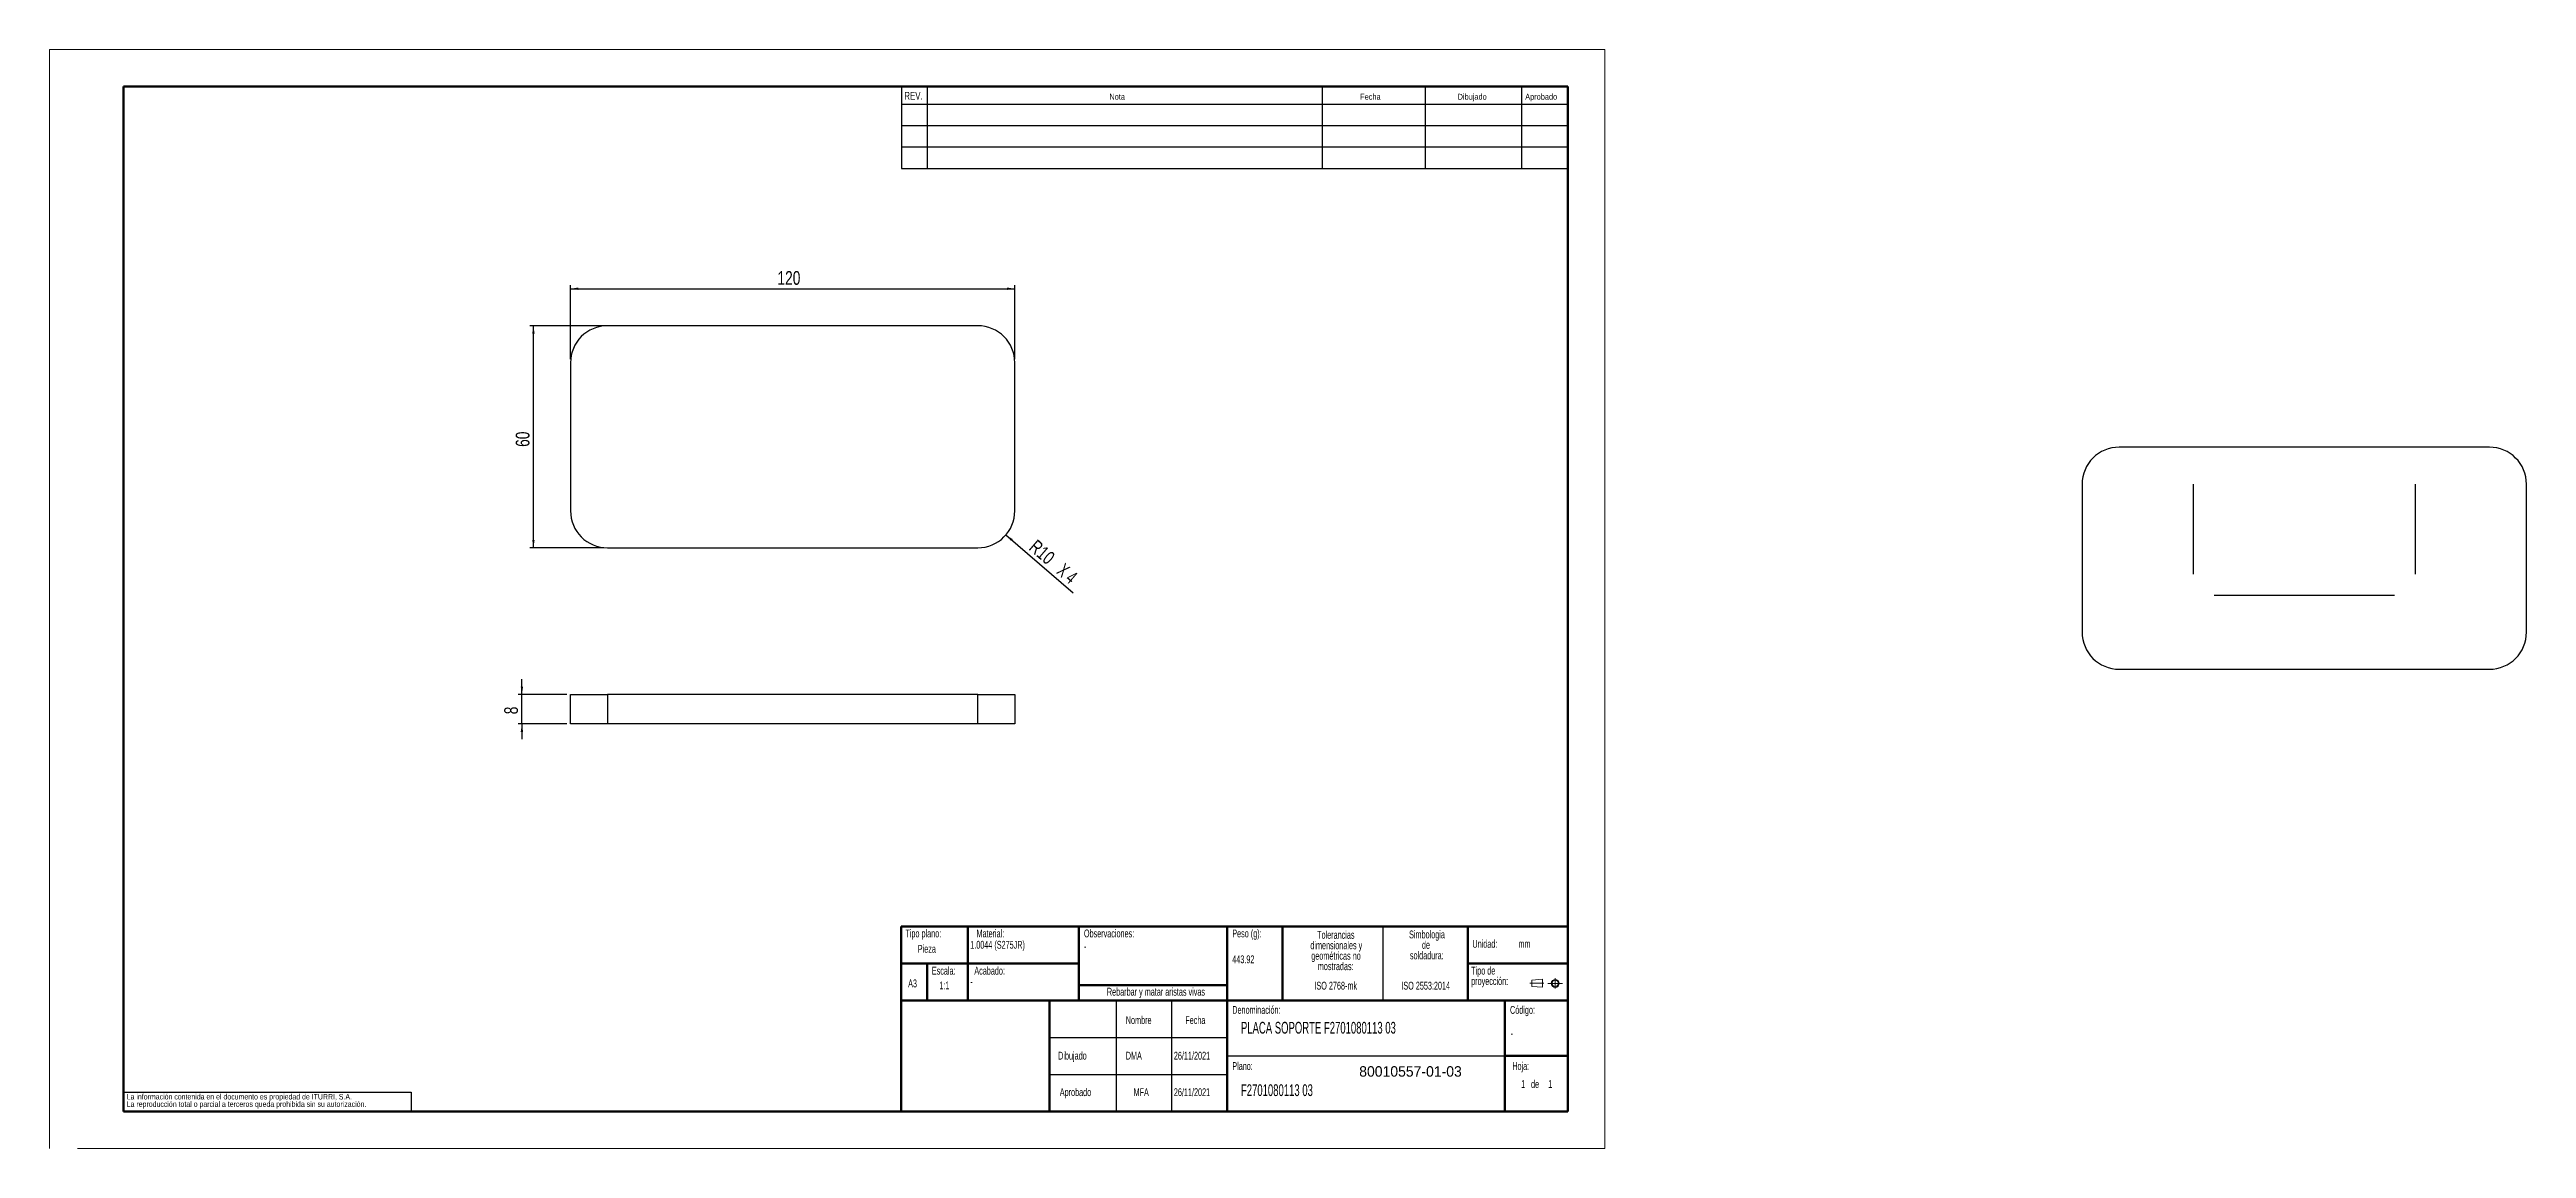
# Model space of a CAD drawing. Header units: millimetres. Extents: x 0 to 2826, y 0 to 813.
# Drawn here: x 0 to 669, y 0 to 297 of the extents above.
import ezdxf

# ---------------------------------------------------------------- set-up
doc = ezdxf.new("R2010")
doc.units = ezdxf.units.MM
doc.linetypes.add('CENTERX2', pattern=[20.32, 12.7, -2.54, 2.54, -2.54])
for name, color, linetype in [('FORMATO', 7, 'Continuous'), ('MARCADO', 6, 'Continuous'), ('SLD-0', 179, 'Continuous')]:
    doc.layers.add(name, color=color, linetype=linetype)
doc.styles.add('SLDTEXTSTYLE0', font='TXT', dxfattribs={"width": 0.605})
doc.styles.add('SLDTEXTSTYLE1', font='TXT', dxfattribs={"width": 0.75})
doc.styles.add('SLDTEXTSTYLE2', font='TXT', dxfattribs={"width": 0.666667})
doc.dimstyles.new('SLDDIMSTYLE0', dxfattribs={"dimtxt": 3.704167, "dimasz": 2.116667, "dimexe": 0, "dimexo": 0.0625, "dimgap": 0.926042, "dimtad": 1, "dimdec": 1, "dimrnd": 1e-09, "dimzin": 12, "dimdsep": 46, "dimtxsty": 'SLDTEXTSTYLE1', "dimsah": 1, "dimcen": 0.09, "dimadec": 0, "dimazin": 3, "dimtfac": 1, "dimtdec": 1, "dimtofl": 0, "dimtmove": 0, "dimatfit": 3, "dimfxl": 1, "dimfrac": 2, "dimtolj": 1, "dimtzin": 12, "dimarcsym": 0})
doc.dimstyles.new('SLDDIMSTYLE1', dxfattribs={"dimtxt": 3.704167, "dimasz": 2.116667, "dimexe": 0, "dimexo": 0.0625, "dimgap": 0.926042, "dimtad": 1, "dimdec": 1, "dimrnd": 1e-09, "dimzin": 12, "dimdsep": 46, "dimtxsty": 'SLDTEXTSTYLE1', "dimblk1": 'NONE', "dimblk2": 'NONE', "dimsah": 1, "dimcen": 0, "dimadec": 0, "dimazin": 3, "dimtfac": 1, "dimtdec": 1, "dimtofl": 0, "dimtmove": 0, "dimatfit": 3, "dimldrblk": 'NONE', "dimfxl": 1, "dimfrac": 2, "dimtolj": 1, "dimtzin": 12, "dimarcsym": 0})
doc.dimstyles.new('SLDDIMSTYLE2', dxfattribs={"dimtxt": 3.704167, "dimasz": 2.116667, "dimexe": 0, "dimexo": 0.0625, "dimgap": 0.926042, "dimtad": 1, "dimdec": 1, "dimrnd": 1e-09, "dimzin": 12, "dimdsep": 46, "dimtxsty": 'SLDTEXTSTYLE1', "dimsah": 1, "dimcen": 0.09, "dimadec": 0, "dimazin": 3, "dimtfac": 1, "dimtdec": 1, "dimtmove": 0, "dimatfit": 0, "dimfxl": 1, "dimfrac": 2, "dimtolj": 1, "dimtzin": 12, "dimarcsym": 0})

# ---------------------------------------------------------------- blocks, each defined once
blk = doc.blocks.new('Bloque3')
at = {"color": 7, "linetype": 'CENTERX2', "lineweight": 18}
for p, q in [((397.92, 130.06), (394.8, 130.06)), ((398.88, 130.02), (402.16, 130.02)), ((400.52, 128.85), (400.52, 131.19))]:
    blk.add_line(p, q, dxfattribs=at)
at = {"color": 7, "linetype": 'Continuous', "lineweight": 18}
for p, q in [((397.68, 130.95), (395.23, 130.77)), ((395.23, 130.77), (395.23, 129.34)), ((397.68, 129.16), (395.23, 129.34)), ((397.68, 130.95), (397.68, 129.16))]:
    blk.add_line(p, q, dxfattribs=at)
for radius in [0.892, 0.713]:
    blk.add_circle((400.52, 130.02), radius, dxfattribs=at)
blk = doc.blocks.new('SW_NOTE_0')
at = {"layer": 'SLD-0', "color": 0, "attachment_point": 2, "style": 'SLDTEXTSTYLE0'}
for s, insert, char_height in [('dimensionales y', (7.54, -0.09), 2.1167), ('Tolerancias', (7.41, 2.73), 2.1167), ('geométricas no', (7.46, -2.92), 2.1167), ('mostradas:', (7.38, -5.74), 2.117)]:
    blk.add_mtext(s, dxfattribs=dict(at, insert=insert, char_height=char_height))
blk = doc.blocks.new('SW_NOTE_0_1')
at = {"layer": 'SLD-0', "color": 0, "attachment_point": 1, "style": 'SLDTEXTSTYLE0'}
for s, insert, char_height in [('Tipo de', (0, 2.73), 2.117), ('proyección:', (0, -0.09), 2.1167)]:
    blk.add_mtext(s, dxfattribs=dict(at, insert=insert, char_height=char_height))
blk = doc.blocks.new('SW_NOTE_0_2')
at = {"layer": 'SLD-0', "color": 0, "char_height": 2.117, "attachment_point": 2, "style": 'SLDTEXTSTYLE0'}
for s, insert in [('Simbologia', (7.11, 2.73)), ('de', (6.84, -0.09)), ('soldadura:', (7.06, -2.92))]:
    blk.add_mtext(s, dxfattribs=dict(at, insert=insert))
blk = doc.blocks.new('SW_NOTE_0_3')
at = {"layer": 'SLD-0', "color": 0, "char_height": 1.5, "attachment_point": 1, "style": 'SLDTEXTSTYLE1'}
for s, insert in [('La información contenida en el documento es propiedad de ITURRI, S.A.', (0, 1.93)), ('La reproducción total o parcial a terceros queda prohibida sin su autorización.', (0, -0.07))]:
    blk.add_mtext(s, dxfattribs=dict(at, insert=insert))
blk = doc.blocks.new('SW_NOTE_0_4')
at = {"layer": 'SLD-0', "color": 0, "attachment_point": 2, "style": 'SLDTEXTSTYLE0'}
for s, insert, char_height in [('dimensionales y', (7.54, -0.09), 2.1167), ('Tolerancias', (7.41, 2.73), 2.1167), ('geométricas no', (7.46, -2.92), 2.1167), ('mostradas:', (7.38, -5.74), 2.117)]:
    blk.add_mtext(s, dxfattribs=dict(at, insert=insert, char_height=char_height))
blk = doc.blocks.new('SW_NOTE_0_5')
at = {"layer": 'SLD-0', "color": 0, "attachment_point": 1, "style": 'SLDTEXTSTYLE0'}
for s, insert, char_height in [('Tipo de', (0, 2.73), 2.117), ('proyección:', (0, -0.09), 2.1167)]:
    blk.add_mtext(s, dxfattribs=dict(at, insert=insert, char_height=char_height))
blk = doc.blocks.new('SW_NOTE_0_6')
at = {"layer": 'SLD-0', "color": 0, "char_height": 2.117, "attachment_point": 2, "style": 'SLDTEXTSTYLE0'}
for s, insert in [('Simbologia', (7.11, 2.73)), ('de', (6.84, -0.09)), ('soldadura:', (7.06, -2.92))]:
    blk.add_mtext(s, dxfattribs=dict(at, insert=insert))
blk = doc.blocks.new('SW_NOTE_0_7')
at = {"layer": 'SLD-0', "color": 0, "char_height": 1.5, "attachment_point": 1, "style": 'SLDTEXTSTYLE1'}
for s, insert in [('La información contenida en el documento es propiedad de ITURRI, S.A.', (0, 1.93)), ('La reproducción total o parcial a terceros queda prohibida sin su autorización.', (0, -0.07))]:
    blk.add_mtext(s, dxfattribs=dict(at, insert=insert))
blk = doc.blocks.new('_D')
at = {"layer": 'FORMATO', "color": 7, "transparency": 16777216}
for p, q in [((149.68, 222.34), (129.68, 222.34)), ((130.68, 162.34), (130.68, 222.34)), ((149.68, 162.34), (129.68, 162.34))]:
    blk.add_line(p, q, dxfattribs=at)
for points in [[(130.68, 222.34), (130.35, 220.23), (131, 220.23)], [(130.68, 162.34), (131, 164.46), (130.35, 164.46)]]:
    blk.add_solid(points, dxfattribs=at)
at = {"layer": 'FORMATO', "color": 7, "transparency": 16777216, "insert": (125.9, 189.61), "char_height": 3.704, "attachment_point": 1, "rotation": 90, "style": 'SLDTEXTSTYLE1'}
blk.add_mtext('60', dxfattribs=at)
blk = doc.blocks.new('_D_1')
at = {"layer": 'FORMATO', "color": 7, "transparency": 16777216}
for p, q in [((140.68, 213.34), (140.68, 233.34)), ((140.68, 232.34), (260.68, 232.34)), ((260.68, 213.34), (260.68, 233.34))]:
    blk.add_line(p, q, dxfattribs=at)
for points in [[(140.68, 232.34), (142.79, 232.02), (142.79, 232.67)], [(260.68, 232.34), (258.56, 232.67), (258.56, 232.02)]]:
    blk.add_solid(points, dxfattribs=at)
at = {"layer": 'FORMATO', "color": 7, "transparency": 16777216, "insert": (196.57, 237.12), "char_height": 3.704, "attachment_point": 1, "style": 'SLDTEXTSTYLE1'}
blk.add_mtext('120', dxfattribs=at)
blk = doc.blocks.new('_D_2')
at = {"layer": 'FORMATO', "color": 7, "transparency": 16777216, "char_height": 3.704, "attachment_point": 1, "rotation": 319.28365}
for s, insert, style in [('R10', (266.67, 164.81), 'SLDTEXTSTYLE1'), ('X 4', (274.15, 158.38), 'SLDTEXTSTYLE2')]:
    blk.add_mtext(s, dxfattribs=dict(at, insert=insert, style=style))
blk = doc.blocks.new('_None')
blk = doc.blocks.new('_D_3')
at = {"layer": 'FORMATO', "color": 7, "transparency": 16777216}
for p, q in [((139.68, 122.72), (126.56, 122.72)), ((127.56, 122.72), (127.56, 126.79)), ((127.56, 114.72), (127.56, 122.72)), ((139.68, 114.72), (126.56, 114.72)), ((127.56, 114.72), (127.56, 110.65))]:
    blk.add_line(p, q, dxfattribs=at)
for points in [[(127.56, 122.72), (127.89, 124.83), (127.24, 124.83)], [(127.56, 114.72), (127.24, 112.6), (127.89, 112.6)]]:
    blk.add_solid(points, dxfattribs=at)
at = {"layer": 'FORMATO', "color": 7, "transparency": 16777216, "insert": (122.79, 117.35), "char_height": 3.7, "attachment_point": 1, "rotation": 90, "style": 'SLDTEXTSTYLE1'}
blk.add_mtext('8', dxfattribs=at)

msp = doc.modelspace()

# ---------------------------------------------------------------- linework, layer by layer
at = {"color": 7, "linetype": 'Continuous', "lineweight": 18}
for p, q in [((0, 297), (420, 297)), ((0, 297), (0, 0)), ((420, 297), (420, 0)), ((7.53, 0), (420, 0))]:
    msp.add_line(p, q, dxfattribs=at)
at = {"color": 7, "linetype": 'Continuous', "lineweight": 50}
for p, q in [((410, 287), (20, 287)), ((20, 10), (20, 287)), ((410, 10), (410, 287)), ((230, 60), (410, 60)), ((230, 60), (230, 10)), ((20, 10), (410, 10))]:
    msp.add_line(p, q, dxfattribs=at)
at = {"color": 7, "linetype": 'Continuous', "lineweight": 25}
for p, q in [((250.68, 222.34), (150.68, 222.34)), ((140.68, 212.34), (140.68, 172.34)), ((260.68, 172.34), (260.68, 212.34)), ((658.9, 189.53), (558.9, 189.53)), ((548.9, 179.53), (548.9, 139.53)), ((668.9, 139.53), (668.9, 179.53)), ((150.68, 162.34), (250.68, 162.34)), ((558.9, 129.53), (658.9, 129.53)), ((140.68, 114.72), (140.68, 122.72)), ((140.68, 122.72), (150.68, 122.72)), ((150.68, 122.72), (150.68, 114.72)), ((250.68, 122.72), (150.68, 122.72)), ((250.68, 114.72), (250.68, 122.72)), ((250.68, 122.72), (260.68, 122.72)), ((260.68, 122.72), (260.68, 114.72)), ((150.68, 114.72), (140.68, 114.72)), ((250.68, 114.72), (150.68, 114.72)), ((260.68, 114.72), (250.68, 114.72))]:
    msp.add_line(p, q, dxfattribs=at)
for centre, start, end in [((150.68, 212.34), 90, 180), ((250.68, 212.34), 0, 90), ((558.9, 179.53), 90, 180), ((658.9, 179.53), 0, 90), ((150.68, 172.34), 180, 270), ((250.68, 172.34), 270, 0), ((558.9, 139.53), 180, 270), ((658.9, 139.53), 270, 0)]:
    msp.add_arc(centre, 10, start, end, dxfattribs=at)
at = {"layer": 'FORMATO'}
for p, q in [((230.09, 287), (410, 287)), ((230.09, 287), (230.09, 264.87)), ((230.09, 282.27), (410, 282.27)), ((237.03, 287), (237.03, 264.87)), ((343.66, 287), (343.66, 264.87)), ((371.46, 287), (371.46, 264.87)), ((397.51, 287), (397.51, 264.87)), ((410, 287), (410, 264.87)), ((230.09, 276.47), (410, 276.47)), ((230.09, 270.67), (410, 270.67)), ((230.09, 264.87), (410, 264.87))]:
    msp.add_line(p, q, dxfattribs=at)
at = {"layer": 'FORMATO', "color": 7}
msp.add_line((258.26, 165.82), (276.43, 150.18), dxfattribs=at)
msp.add_solid([(258.26, 165.82), (259.65, 164.19), (260.07, 164.69)], dxfattribs=at)
at = {"layer": 'MARCADO'}
for p, q in [((578.9, 179.53), (578.9, 155.19)), ((638.9, 155.19), (638.9, 179.53)), ((584.55, 149.53), (633.24, 149.53))]:
    msp.add_line(p, q, dxfattribs=at)
at = {"layer": 'SLD-0', "lineweight": 50}
for p, q in [((248, 60), (248, 40)), ((278, 60), (278, 40)), ((318, 60), (318, 40)), ((333, 60), (333, 40)), ((383, 60), (383, 40)), ((230, 50), (248, 50)), ((237, 50), (237, 40)), ((248, 50), (278, 50)), ((383, 50), (410, 50)), ((278, 44.16), (318, 44.16)), ((230, 40), (410, 40)), ((270, 40), (270, 10)), ((318, 40), (318, 10)), ((393, 40), (393, 10)), ((393, 25), (410, 25))]:
    msp.add_line(p, q, dxfattribs=at)
at = {"layer": 'SLD-0'}
for p, q in [((360.08, 60), (360.08, 40)), ((288, 40), (288, 10)), ((303, 40), (303, 10)), ((270, 30), (318, 30)), ((318, 25), (393, 25)), ((20, 15.25), (97.63, 15.25)), ((97.63, 15.25), (97.63, 10)), ((270, 20), (318, 20))]:
    msp.add_line(p, q, dxfattribs=at)

# ---------------------------------------------------------------- block references
at = {"color": 7, "linetype": 'Continuous', "xscale": 1.2, "yscale": 1.2, "zscale": 1.2}
msp.add_blockref('Bloque3', (-74.01, -111.41), dxfattribs=at)
msp.add_blockref('Bloque3', (-74.01, -111.41), dxfattribs=at)
at = {"layer": 'SLD-0'}
for name, p in [('SW_NOTE_0', (339.95, 56.06)), ('SW_NOTE_0_4', (339.95, 56.06)), ('SW_NOTE_0_2', (364.87, 56.17)), ('SW_NOTE_0_6', (364.87, 56.17)), ('SW_NOTE_0_1', (383.91, 46.39)), ('SW_NOTE_0_5', (383.91, 46.39)), ('SW_NOTE_0_3', (20.84, 12.82)), ('SW_NOTE_0_7', (20.84, 12.82))]:
    msp.add_blockref(name, p, dxfattribs=at)

# ---------------------------------------------------------------- texts
at = {"insert": (353.68, 22.24), "char_height": 2.8222, "attachment_point": 1}
msp.add_mtext_dynamic_manual_height_columns('80010557-01-03', width=32.8826, gutter_width=14.11, heights=[0], dxfattribs=at)
at = {"layer": 'FORMATO', "attachment_point": 1, "style": 'SLDTEXTSTYLE1'}
for s, insert, char_height in [('REV.', (230.84, 285.55), 2.117), ('Nota', (286.22, 285.03), 1.587), ('Fecha', (353.93, 285.03), 1.587), ('Dibujado', (380.26, 285.03), 1.587), ('Aprobado', (398.51, 285.03), 1.587)]:
    msp.add_mtext(s, dxfattribs=dict(at, insert=insert, char_height=char_height))
at = {"layer": 'SLD-0', "style": 'SLDTEXTSTYLE0'}
for s, insert, char_height, attachment_point in [('Tipo plano:', (231.13, 59.18), 2.1167, 1), ('Tipo plano:', (231.13, 59.18), 2.1167, 1), ('Pieza', (234.47, 55.02), 2.117, 1), ('Pieza', (234.47, 55.02), 2.117, 1), ('1.0044 (S275JR)', (248.63, 56.11), 2.1167, 1), ('1.0044 (S275JR)', (248.63, 56.11), 2.1167, 1), ('Material:', (250.33, 59.18), 2.117, 1), ('Material:', (250.33, 59.18), 2.117, 1), ('-', (279.34, 55.72), 2.12, 1), ('-', (279.34, 55.72), 2.12, 1), ('Observaciones:', (279.34, 59.18), 2.1167, 1), ('Observaciones:', (279.34, 59.18), 2.1167, 1), ('Peso (g):', (319.4, 59.18), 2.117, 1), ('Peso (g):', (319.4, 59.18), 2.117, 1), ('Unidad:', (384.25, 56.37), 2.117, 1), ('Unidad:', (384.25, 56.37), 2.117, 1), ('mm', (396.66, 56.37), 2.117, 1), ('mm', (396.66, 56.37), 2.117, 1), ('Escala:', (238.26, 49.1), 2.117, 1), ('Escala:', (238.26, 49.1), 2.117, 1), ('Acabado:', (249.74, 49.1), 2.117, 1), ('Acabado:', (249.74, 49.1), 2.117, 1), ('443.92', (319.4, 52.18), 2.117, 1), ('443.92', (319.4, 52.18), 2.117, 1), ('A3', (231.86, 45.67), 2.117, 1), ('A3', (231.86, 45.67), 2.117, 1), ('1:1', (240.29, 45.13), 2.117, 1), ('1:1', (240.29, 45.13), 2.117, 1), ('-', (248.63, 46.18), 2.12, 1), ('-', (248.63, 46.18), 2.12, 1), ('Rebarbar y matar aristas vivas', (298.79, 43.42), 2.1167, 2), ('Rebarbar y matar aristas vivas', (298.79, 43.42), 2.1167, 2), ('ISO 2768-mk', (347.34, 45.06), 2.1167, 2), ('ISO 2768-mk', (347.34, 45.06), 2.1167, 2), ('ISO 2553:2014', (371.63, 45.06), 2.1167, 2), ('ISO 2553:2014', (371.63, 45.06), 2.1167, 2), ('Nombre', (290.64, 35.75), 2.117, 1), ('Nombre', (290.64, 35.75), 2.117, 1), ('Fecha', (306.71, 35.75), 2.117, 1), ('Fecha', (306.71, 35.75), 2.117, 1), ('Denominación:', (319.4, 38.51), 2.1167, 1), ('Denominación:', (319.4, 38.51), 2.1167, 1), ('PLACA SOPORTE F2701080113 03', (321.74, 34.22), 3.175, 1), ('PLACA SOPORTE F2701080113 03', (321.74, 34.22), 3.175, 1), ('Código:', (394.4, 38.51), 2.117, 1), ('Código:', (394.4, 38.51), 2.117, 1), ('-', (394.59, 32.19), 2.12, 1), ('-', (394.59, 32.19), 2.12, 1), ('Dibujado', (272.37, 26.14), 2.117, 1), ('Dibujado', (272.37, 26.14), 2.117, 1), ('DMA', (290.64, 26.14), 2.117, 1), ('26/11/2021', (303.63, 26.14), 2.117, 1), ('Plano:', (319.4, 23.34), 2.117, 1), ('Plano:', (319.4, 23.34), 2.117, 1), ('Hoja:', (395.01, 23.34), 2.117, 1), ('Hoja:', (395.01, 23.34), 2.117, 1), ('Aprobado', (272.82, 16.28), 2.117, 1), ('Aprobado', (272.82, 16.28), 2.117, 1), ('MFA', (292.74, 16.28), 2.117, 1), ('26/11/2021', (303.63, 16.28), 2.117, 1), ('F2701080113 03', (321.74, 17.35), 3.175, 1), ('F2701080113 03', (321.74, 17.35), 3.175, 1), ('1', (397.41, 18.47), 2.12, 1), ('1', (397.41, 18.47), 2.12, 1), ('1', (397.41, 18.47), 2.12, 1), ('1', (397.41, 18.47), 2.12, 1), ('de', (400.08, 18.47), 2.117, 1), ('de', (400.08, 18.47), 2.117, 1), ('de', (400.08, 18.47), 2.117, 1), ('de', (400.08, 18.47), 2.117, 1), ('1', (404.73, 18.47), 2.12, 1), ('1', (404.73, 18.47), 2.12, 1), ('1', (404.73, 18.47), 2.12, 1), ('1', (404.73, 18.47), 2.12, 1)]:
    msp.add_mtext(s, dxfattribs=dict(at, insert=insert, char_height=char_height, attachment_point=attachment_point))

# ---------------------------------------------------------------- dimensions: what is measured, and where the dimension line sits
at = {"layer": 'FORMATO', "color": 7}
dim = msp.add_linear_dim(base=(260.68, 232.34), p1=(140.68, 212.34), p2=(260.68, 212.34), dimstyle='SLDDIMSTYLE0', dxfattribs=at)
dim.commit()
dim.dimension.update_dxf_attribs({"geometry": '_D_1', "text_midpoint": (200.68, 232.34), "dimtype": 160})
for base, p1, p2, dimstyle, picture, middle in [((130.68, 222.34), (150.68, 162.34), (150.68, 222.34), 'SLDDIMSTYLE0', '_D', (130.68, 192.34)), ((127.56, 122.72), (140.68, 114.72), (140.68, 122.72), 'SLDDIMSTYLE2', '_D_3', (127.56, 118.72))]:
    dim = msp.add_linear_dim(base=base, p1=p1, p2=p2, angle=90, dimstyle=dimstyle, dxfattribs=at)
    dim.commit()
    dim.dimension.update_dxf_attribs({"geometry": picture, "text_midpoint": middle, "dimtype": 160})
dim = msp.add_radius_dim(center=(250.68, 172.34), mpoint=(0, 0), text='<> X 4', dimstyle='SLDDIMSTYLE1', dxfattribs=at)
dim.commit()
dim.dimension.update_dxf_attribs({"geometry": '_D_2', "text_midpoint": (270.21, 155.53), "dimtype": 164})

doc.saveas('drawing.dxf')
